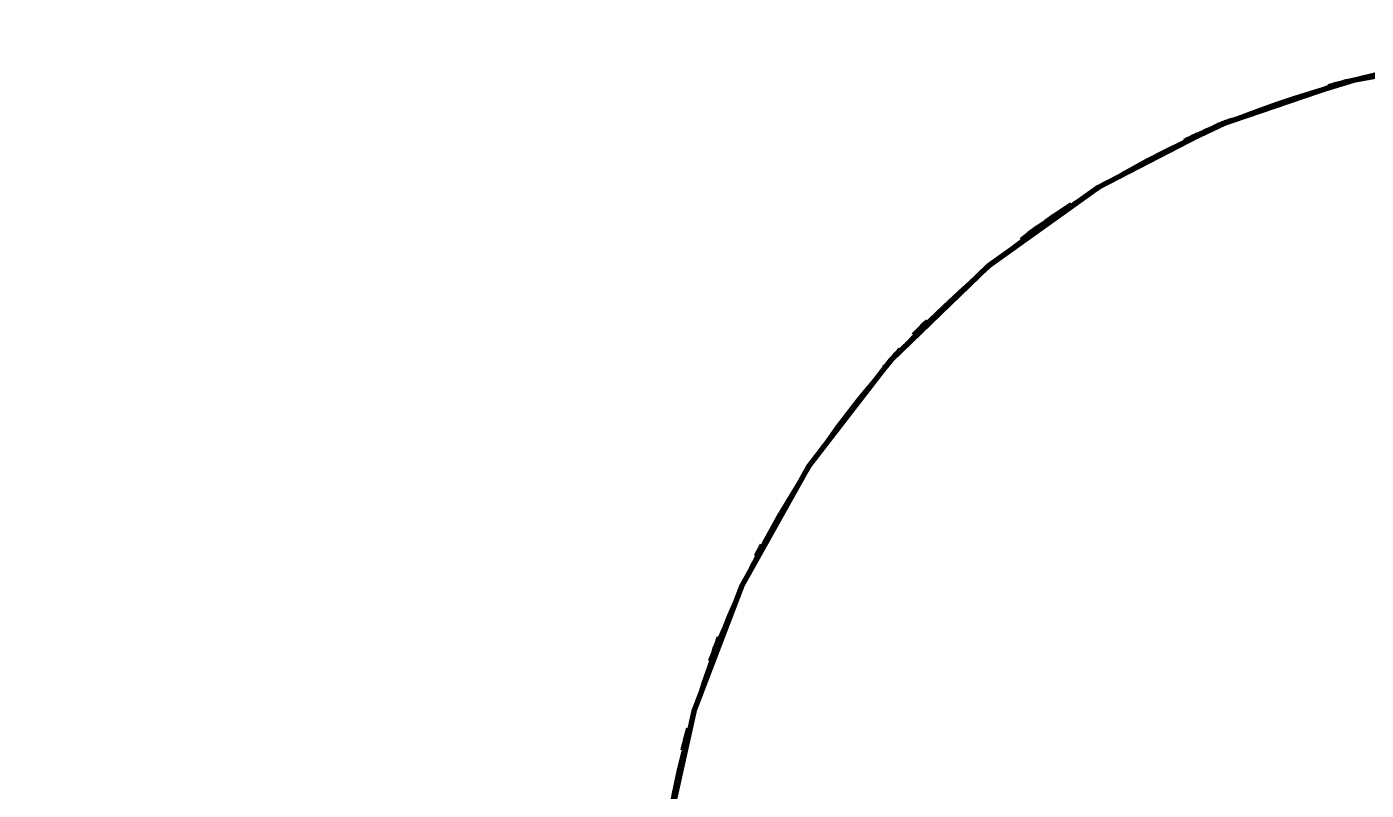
# Model space of a CAD drawing. Header units: millimetres. Extents: x 0 to 2208, y 0 to 420.
# Drawn here: x 80.838 to 81.851, y 177.277 to 177.854 of the extents above; entities that cross this region are included whole.
import ezdxf

# ---------------------------------------------------------------- set-up
doc = ezdxf.new("R2010")
doc.units = ezdxf.units.MM
doc.linetypes.add('IRAM-E-TRAZOS', pattern=[5, 4, -1])
for name, color, linetype, lineweight in [('01-VISIBLE', 7, 'CONTINUOUS', 70), ('02-OCULTA', 4, 'IRAM-E-TRAZOS', 35), ('04-COTA', 3, 'CONTINUOUS', 18)]:
    doc.layers.add(name, color=color, linetype=linetype, lineweight=lineweight)
doc.styles.add('ISO3098', font='isocpeur.ttf')
doc.dimstyles.new('FLAMA-IRAM', dxfattribs={"dimtxt": 3.5, "dimasz": 3.5, "dimexe": 2, "dimexo": 1.5, "dimgap": 1, "dimtad": 1, "dimdec": 1, "dimtxsty": 'ISO3098', "dimblk": 'IRAM_FLECHA', "dimblk1": 'IRAM_FLECHA', "dimblk2": 'IRAM_FLECHA', "dimcen": 2.5, "dimclrd": 256, "dimclre": 256, "dimclrt": 256, "dimazin": 3, "dimtfac": 1, "dimtmove": 0, "dimatfit": 3, "dimlwd": 18, "dimlwe": 18})

# ---------------------------------------------------------------- blocks, each defined once
blk = doc.blocks.new('IRAM_FLECHA')
blk.add_solid([(0, 0), (-1, 0.125), (-1, -0.125)])

msp = doc.modelspace()

# ---------------------------------------------------------------- linework, layer by layer
at = {"layer": '01-VISIBLE'}
for points in [[(81.9364, 177.8309), (81.8359, 177.8123), (81.7392, 177.7793), (81.6483, 177.7326), (81.5652, 177.6731), (81.4917, 177.6022), (81.4292, 177.5213), (81.3792, 177.4322), (81.3427, 177.3368), (81.3205, 177.237), (81.313, 177.1351)], [(82.0513, 177.834), (82.0139, 177.8351), (81.9765, 177.8341), (81.9391, 177.8312), (81.902, 177.8262), (81.8652, 177.8193), (81.8288, 177.8104)], [(81.8221, 177.8086), (81.8221, 177.8086), (81.8221, 177.8086), (81.8221, 177.8086), (81.8221, 177.8086), (81.8221, 177.8086), (81.8221, 177.8086)], [(81.8285, 177.8103), (81.8275, 177.8101), (81.8265, 177.8098), (81.8254, 177.8095), (81.8244, 177.8092), (81.8234, 177.8089), (81.8224, 177.8087)], [(81.7239, 177.7726), (81.7262, 177.7737), (81.7286, 177.7747), (81.731, 177.7758), (81.7333, 177.7768), (81.7357, 177.7778), (81.7381, 177.7788)], [(81.7381, 177.7788), (81.7385, 177.779), (81.7389, 177.7792), (81.7393, 177.7794), (81.7397, 177.7796), (81.7402, 177.7797), (81.7406, 177.7799)], [(81.7452, 177.7818), (81.7442, 177.7814), (81.7432, 177.781), (81.7422, 177.7806), (81.7412, 177.7802), (81.7402, 177.7797), (81.7392, 177.7793)], [(81.7406, 177.7799), (81.7409, 177.7801), (81.7412, 177.7802), (81.7415, 177.7803), (81.7418, 177.7804), (81.7422, 177.7806), (81.7425, 177.7807)], [(81.7425, 177.7807), (81.7427, 177.7808), (81.743, 177.7809), (81.7433, 177.781), (81.7436, 177.7812), (81.7438, 177.7813), (81.7441, 177.7814)], [(81.7441, 177.7814), (81.7448, 177.7817), (81.7454, 177.7819), (81.7461, 177.7822), (81.7468, 177.7825), (81.7475, 177.7828), (81.7481, 177.783)], [(81.7481, 177.783), (81.7484, 177.7831), (81.7486, 177.7832), (81.7489, 177.7833), (81.7491, 177.7834), (81.7494, 177.7835), (81.7496, 177.7836)], [(81.7502, 177.7839), (81.7502, 177.7839), (81.7502, 177.7839), (81.7502, 177.7839), (81.7502, 177.7839), (81.7502, 177.7839), (81.7502, 177.7839)], [(81.7136, 177.7678), (81.7153, 177.7686), (81.717, 177.7694), (81.7187, 177.7702), (81.7204, 177.771), (81.7221, 177.7718), (81.7238, 177.7726)], [(81.5903, 177.6931), (81.5965, 177.6977), (81.6027, 177.7023), (81.609, 177.7067), (81.6153, 177.7112), (81.6217, 177.7155), (81.6281, 177.7198)], [(81.6288, 177.7202), (81.6288, 177.7202), (81.6288, 177.7202), (81.6288, 177.7202), (81.6288, 177.7202), (81.6288, 177.7202), (81.6288, 177.7202)], [(81.6295, 177.7207), (81.6295, 177.7207), (81.6295, 177.7207), (81.6295, 177.7207), (81.6295, 177.7207), (81.6295, 177.7207), (81.6295, 177.7207)], [(81.509, 177.6209), (81.5108, 177.6227), (81.5126, 177.6246), (81.5143, 177.6264), (81.5161, 177.6282), (81.5179, 177.63), (81.5197, 177.6317)], [(81.5205, 177.6325), (81.5205, 177.6325), (81.5205, 177.6325), (81.5205, 177.6325), (81.5205, 177.6325), (81.5205, 177.6325), (81.5205, 177.6325)], [(81.5015, 177.613), (81.5015, 177.613), (81.5015, 177.613), (81.5015, 177.613), (81.5015, 177.613), (81.5015, 177.613), (81.5015, 177.613)], [(81.5018, 177.6133), (81.5018, 177.6133), (81.5018, 177.6133), (81.5018, 177.6133), (81.5018, 177.6133), (81.5018, 177.6133), (81.5018, 177.6133)], [(81.5022, 177.6137), (81.5022, 177.6137), (81.5022, 177.6137), (81.5022, 177.6137), (81.5022, 177.6137), (81.5022, 177.6137), (81.5022, 177.6137)], [(81.5026, 177.6141), (81.5026, 177.6141), (81.5026, 177.6141), (81.5026, 177.6141), (81.5026, 177.6141), (81.5026, 177.6141), (81.5026, 177.6141)], [(81.503, 177.6145), (81.503, 177.6145), (81.503, 177.6145), (81.503, 177.6145), (81.503, 177.6145), (81.503, 177.6145), (81.503, 177.6145)], [(81.5047, 177.6164), (81.5047, 177.6164), (81.5047, 177.6164), (81.5047, 177.6164), (81.5047, 177.6164), (81.5047, 177.6164), (81.5047, 177.6164)], [(81.505, 177.6167), (81.505, 177.6167), (81.505, 177.6167), (81.505, 177.6167), (81.505, 177.6167), (81.505, 177.6167), (81.505, 177.6167)], [(81.5053, 177.617), (81.5053, 177.617), (81.5053, 177.617), (81.5053, 177.617), (81.5053, 177.617), (81.5053, 177.617), (81.5053, 177.617)], [(81.5056, 177.6173), (81.5056, 177.6173), (81.5056, 177.6173), (81.5056, 177.6173), (81.5056, 177.6173), (81.5056, 177.6173), (81.5056, 177.6173)], [(81.5059, 177.6176), (81.5059, 177.6176), (81.5059, 177.6176), (81.5059, 177.6176), (81.5059, 177.6176), (81.5059, 177.6176), (81.5059, 177.6176)], [(81.5062, 177.6179), (81.5062, 177.6179), (81.5062, 177.6179), (81.5062, 177.6179), (81.5062, 177.6179), (81.5062, 177.6179), (81.5062, 177.6179)], [(81.5083, 177.6202), (81.5083, 177.6202), (81.5083, 177.6202), (81.5083, 177.6202), (81.5083, 177.6202), (81.5083, 177.6202), (81.5083, 177.6202)], [(81.5086, 177.6204), (81.5086, 177.6204), (81.5086, 177.6204), (81.5086, 177.6204), (81.5086, 177.6204), (81.5086, 177.6204), (81.5086, 177.6204)], [(81.5088, 177.6207), (81.5088, 177.6207), (81.5088, 177.6207), (81.5088, 177.6207), (81.5088, 177.6207), (81.5088, 177.6207), (81.5088, 177.6207)], [(81.4912, 177.6017), (81.4921, 177.6027), (81.493, 177.6037), (81.4939, 177.6047), (81.4949, 177.6058), (81.4958, 177.6068), (81.4967, 177.6078)], [(81.4969, 177.608), (81.4969, 177.608), (81.4969, 177.608), (81.4969, 177.608), (81.4969, 177.608), (81.4969, 177.608), (81.4969, 177.608)], [(81.4974, 177.6086), (81.4975, 177.6086), (81.4975, 177.6087), (81.4976, 177.6088), (81.4977, 177.6088), (81.4977, 177.6089), (81.4978, 177.609)], [(81.4979, 177.6091), (81.498, 177.6093), (81.4982, 177.6094), (81.4984, 177.6096), (81.4985, 177.6098), (81.4987, 177.6099), (81.4989, 177.6101)], [(81.4989, 177.6102), (81.4989, 177.6102), (81.4989, 177.6102), (81.4989, 177.6102), (81.4989, 177.6102), (81.4989, 177.6102), (81.4989, 177.6102)], [(81.5008, 177.6122), (81.5008, 177.6122), (81.5008, 177.6122), (81.5008, 177.6122), (81.5008, 177.6122), (81.5008, 177.6122), (81.5008, 177.6122)], [(81.5011, 177.6126), (81.5011, 177.6126), (81.5011, 177.6126), (81.5011, 177.6126), (81.5011, 177.6126), (81.5011, 177.6126), (81.5011, 177.6126)], [(81.484, 177.5936), (81.484, 177.5936), (81.484, 177.5936), (81.484, 177.5936), (81.484, 177.5936), (81.484, 177.5936), (81.484, 177.5936)], [(81.4843, 177.5939), (81.4843, 177.5939), (81.4843, 177.5939), (81.4843, 177.5939), (81.4843, 177.5939), (81.4843, 177.5939), (81.4843, 177.5939)], [(81.4849, 177.5945), (81.4849, 177.5945), (81.4849, 177.5945), (81.4849, 177.5945), (81.4849, 177.5945), (81.4849, 177.5945), (81.4849, 177.5945)], [(81.4852, 177.5949), (81.4852, 177.5949), (81.4852, 177.5949), (81.4852, 177.5949), (81.4852, 177.5949), (81.4852, 177.5949), (81.4852, 177.5949)], [(81.4858, 177.5956), (81.4858, 177.5956), (81.4858, 177.5956), (81.4858, 177.5956), (81.4858, 177.5956), (81.4858, 177.5956), (81.4858, 177.5956)], [(81.4862, 177.5961), (81.4862, 177.5961), (81.4862, 177.5961), (81.4862, 177.5961), (81.4862, 177.5961), (81.4862, 177.5961), (81.4862, 177.5961)], [(81.4869, 177.5969), (81.487, 177.597), (81.4871, 177.5971), (81.4872, 177.5972), (81.4872, 177.5972), (81.4873, 177.5973), (81.4874, 177.5974)], [(81.4881, 177.5982), (81.4881, 177.5982), (81.4881, 177.5982), (81.4881, 177.5982), (81.4881, 177.5982), (81.4881, 177.5982), (81.4881, 177.5982)], [(81.4884, 177.5985), (81.4884, 177.5985), (81.4884, 177.5985), (81.4884, 177.5985), (81.4884, 177.5985), (81.4884, 177.5985), (81.4884, 177.5985)], [(81.4886, 177.5988), (81.4886, 177.5988), (81.4886, 177.5988), (81.4886, 177.5988), (81.4886, 177.5988), (81.4886, 177.5988), (81.4886, 177.5988)], [(81.4889, 177.5991), (81.4889, 177.5991), (81.4889, 177.5991), (81.4889, 177.5991), (81.4889, 177.5991), (81.4889, 177.5991), (81.4889, 177.5991)], [(81.4891, 177.5994), (81.4891, 177.5994), (81.4891, 177.5994), (81.4891, 177.5994), (81.4891, 177.5994), (81.4891, 177.5994), (81.4891, 177.5994)], [(81.3929, 177.4599), (81.3931, 177.4603), (81.3934, 177.4608), (81.3936, 177.4612), (81.3938, 177.4617), (81.3941, 177.4621), (81.3943, 177.4626)], [(81.3946, 177.463), (81.3946, 177.463), (81.3946, 177.463), (81.3946, 177.463), (81.3946, 177.463), (81.3946, 177.463), (81.3946, 177.463)], [(81.3948, 177.4634), (81.3948, 177.4634), (81.3948, 177.4634), (81.3948, 177.4634), (81.3948, 177.4634), (81.3948, 177.4634), (81.3948, 177.4634)], [(81.395, 177.4638), (81.395, 177.4638), (81.395, 177.4638), (81.395, 177.4638), (81.395, 177.4638), (81.395, 177.4638), (81.395, 177.4638)], [(81.3897, 177.4537), (81.3897, 177.4537), (81.3897, 177.4537), (81.3897, 177.4537), (81.3897, 177.4537), (81.3897, 177.4537), (81.3897, 177.4537)], [(81.39, 177.4542), (81.39, 177.4542), (81.39, 177.4542), (81.39, 177.4542), (81.39, 177.4542), (81.39, 177.4542), (81.39, 177.4542)], [(81.3902, 177.4547), (81.3903, 177.4548), (81.3903, 177.4549), (81.3904, 177.455), (81.3904, 177.455), (81.3904, 177.4551), (81.3905, 177.4552)], [(81.3905, 177.4552), (81.3907, 177.4555), (81.3908, 177.4558), (81.391, 177.4562), (81.3911, 177.4565), (81.3913, 177.4568), (81.3914, 177.4571)], [(81.3914, 177.4571), (81.3915, 177.4571), (81.3915, 177.4572), (81.3916, 177.4573), (81.3916, 177.4574), (81.3916, 177.4574), (81.3917, 177.4575)], [(81.3917, 177.4576), (81.3919, 177.4579), (81.3921, 177.4583), (81.3923, 177.4587), (81.3925, 177.4591), (81.3927, 177.4595), (81.3929, 177.4599)], [(81.3834, 177.4411), (81.3834, 177.4411), (81.3834, 177.4411), (81.3834, 177.4411), (81.3834, 177.4411), (81.3834, 177.4411), (81.3834, 177.4411)], [(81.3562, 177.3772), (81.3572, 177.3798), (81.3582, 177.3824), (81.3591, 177.385), (81.3601, 177.3876), (81.3611, 177.3902), (81.3622, 177.3928)], [(81.3555, 177.3752), (81.3555, 177.3752), (81.3555, 177.3753), (81.3555, 177.3753), (81.3555, 177.3753), (81.3555, 177.3754), (81.3555, 177.3754)], [(81.3556, 177.3755), (81.3557, 177.3757), (81.3558, 177.376), (81.3558, 177.3762), (81.3559, 177.3765), (81.356, 177.3767), (81.3561, 177.377)], [(81.3459, 177.3472), (81.3459, 177.3472), (81.3459, 177.3472), (81.3459, 177.3472), (81.3459, 177.3472), (81.3459, 177.3472), (81.3459, 177.3472)], [(81.3461, 177.3477), (81.3461, 177.3477), (81.3461, 177.3477), (81.3461, 177.3477), (81.3461, 177.3477), (81.3461, 177.3477), (81.3461, 177.3477)], [(81.3462, 177.3482), (81.3462, 177.3482), (81.3462, 177.3482), (81.3462, 177.3482), (81.3462, 177.3482), (81.3462, 177.3482), (81.3462, 177.3482)], [(81.3464, 177.3486), (81.3464, 177.3486), (81.3464, 177.3486), (81.3464, 177.3486), (81.3464, 177.3486), (81.3464, 177.3486), (81.3464, 177.3486)], [(81.3465, 177.3491), (81.3465, 177.3491), (81.3465, 177.3491), (81.3465, 177.3491), (81.3465, 177.3491), (81.3465, 177.3491), (81.3465, 177.3491)], [(81.3467, 177.3496), (81.3467, 177.3496), (81.3467, 177.3496), (81.3467, 177.3496), (81.3467, 177.3496), (81.3467, 177.3496), (81.3467, 177.3496)], [(81.3345, 177.3074), (81.3352, 177.3101), (81.336, 177.3129), (81.3367, 177.3157), (81.3374, 177.3184), (81.3382, 177.3212), (81.339, 177.3239)]]:
    msp.add_lwpolyline(points, dxfattribs=at)
at = {"layer": '02-OCULTA'}
for points in [[(81.3132, 177.1508), (81.3231, 177.2533), (81.3479, 177.3532), (81.3871, 177.4485), (81.4398, 177.5369), (81.505, 177.6166), (81.5811, 177.686), (81.6666, 177.7434), (81.7596, 177.7876), (81.858, 177.8177), (81.9599, 177.8331)], [(81.7502, 177.7839), (81.7755, 177.7936), (81.8012, 177.8023), (81.8272, 177.81), (81.8535, 177.8167), (81.88, 177.8223), (81.9067, 177.827)], [(81.8221, 177.8086), (81.809, 177.8047), (81.7961, 177.8006), (81.7832, 177.7963), (81.7705, 177.7917), (81.7578, 177.7869), (81.7452, 177.7818)], [(81.8224, 177.8087), (81.8224, 177.8086), (81.8223, 177.8086), (81.8223, 177.8086), (81.8222, 177.8086), (81.8221, 177.8086), (81.8221, 177.8086)], [(81.8288, 177.8104), (81.8288, 177.8104), (81.8287, 177.8104), (81.8287, 177.8104), (81.8286, 177.8104), (81.8285, 177.8104), (81.8285, 177.8103)], [(81.7392, 177.7793), (81.6483, 177.7326), (81.5652, 177.6731), (81.4916, 177.6022), (81.4292, 177.5213), (81.3792, 177.4322), (81.3427, 177.3368), (81.3205, 177.237), (81.313, 177.1351)], [(81.7381, 177.7788), (81.7381, 177.7788), (81.7381, 177.7788), (81.7381, 177.7788), (81.7381, 177.7788), (81.7381, 177.7788), (81.7381, 177.7788)], [(81.7406, 177.7799), (81.7406, 177.7799), (81.7406, 177.7799), (81.7406, 177.7799), (81.7406, 177.7799), (81.7406, 177.7799), (81.7406, 177.7799)], [(81.7425, 177.7807), (81.7425, 177.7807), (81.7425, 177.7807), (81.7425, 177.7807), (81.7425, 177.7807), (81.7425, 177.7807), (81.7425, 177.7807)], [(81.7441, 177.7814), (81.7441, 177.7814), (81.7441, 177.7814), (81.7441, 177.7814), (81.7441, 177.7814), (81.7441, 177.7814), (81.7441, 177.7814)], [(81.7481, 177.783), (81.7481, 177.783), (81.7481, 177.783), (81.7481, 177.783), (81.7481, 177.783), (81.7481, 177.783), (81.7481, 177.783)], [(81.7496, 177.7836), (81.7497, 177.7837), (81.7498, 177.7837), (81.7499, 177.7838), (81.75, 177.7838), (81.7501, 177.7838), (81.7502, 177.7839)], [(81.6295, 177.7207), (81.6431, 177.7294), (81.6568, 177.7377), (81.6707, 177.7457), (81.6849, 177.7534), (81.6992, 177.7608), (81.7136, 177.7678)], [(81.7238, 177.7726), (81.7238, 177.7726), (81.7238, 177.7726), (81.7239, 177.7726), (81.7239, 177.7726), (81.7239, 177.7726), (81.7239, 177.7726)], [(81.6281, 177.7198), (81.6282, 177.7199), (81.6283, 177.7199), (81.6284, 177.72), (81.6286, 177.7201), (81.6287, 177.7202), (81.6288, 177.7202)], [(81.6288, 177.7202), (81.6289, 177.7203), (81.629, 177.7204), (81.6292, 177.7205), (81.6293, 177.7205), (81.6294, 177.7206), (81.6295, 177.7207)], [(81.5205, 177.6325), (81.5316, 177.6432), (81.5429, 177.6537), (81.5544, 177.664), (81.5662, 177.6739), (81.5781, 177.6836), (81.5903, 177.6931)], [(81.5197, 177.6317), (81.5198, 177.6319), (81.52, 177.632), (81.5201, 177.6321), (81.5202, 177.6323), (81.5204, 177.6324), (81.5205, 177.6325)], [(81.5011, 177.6126), (81.5012, 177.6126), (81.5012, 177.6127), (81.5013, 177.6128), (81.5014, 177.6128), (81.5014, 177.6129), (81.5015, 177.613)], [(81.5015, 177.613), (81.5015, 177.613), (81.5016, 177.6131), (81.5017, 177.6132), (81.5017, 177.6132), (81.5018, 177.6133), (81.5018, 177.6133)], [(81.5018, 177.6133), (81.5019, 177.6134), (81.502, 177.6135), (81.502, 177.6135), (81.5021, 177.6136), (81.5022, 177.6137), (81.5022, 177.6137)], [(81.5022, 177.6137), (81.5023, 177.6138), (81.5023, 177.6139), (81.5024, 177.6139), (81.5025, 177.614), (81.5025, 177.6141), (81.5026, 177.6141)], [(81.5026, 177.6141), (81.5026, 177.6142), (81.5027, 177.6143), (81.5028, 177.6143), (81.5028, 177.6144), (81.5029, 177.6145), (81.503, 177.6145)], [(81.503, 177.6145), (81.5032, 177.6148), (81.5035, 177.6151), (81.5038, 177.6155), (81.5041, 177.6158), (81.5044, 177.6161), (81.5047, 177.6164)], [(81.5047, 177.6164), (81.5048, 177.6164), (81.5048, 177.6165), (81.5049, 177.6165), (81.5049, 177.6166), (81.505, 177.6166), (81.505, 177.6167)], [(81.505, 177.6167), (81.5051, 177.6167), (81.5051, 177.6168), (81.5051, 177.6169), (81.5052, 177.6169), (81.5052, 177.617), (81.5053, 177.617)], [(81.5053, 177.617), (81.5053, 177.6171), (81.5054, 177.6171), (81.5054, 177.6172), (81.5055, 177.6172), (81.5055, 177.6173), (81.5056, 177.6173)], [(81.5056, 177.6173), (81.5056, 177.6174), (81.5057, 177.6174), (81.5057, 177.6175), (81.5058, 177.6175), (81.5058, 177.6176), (81.5059, 177.6176)], [(81.5059, 177.6176), (81.5059, 177.6177), (81.506, 177.6177), (81.506, 177.6178), (81.5061, 177.6178), (81.5061, 177.6179), (81.5062, 177.6179)], [(81.5062, 177.6179), (81.5065, 177.6183), (81.5069, 177.6187), (81.5073, 177.6191), (81.5076, 177.6194), (81.508, 177.6198), (81.5083, 177.6202)], [(81.5083, 177.6202), (81.5084, 177.6202), (81.5084, 177.6203), (81.5085, 177.6203), (81.5085, 177.6203), (81.5085, 177.6204), (81.5086, 177.6204)], [(81.5086, 177.6204), (81.5086, 177.6205), (81.5087, 177.6205), (81.5087, 177.6206), (81.5087, 177.6206), (81.5088, 177.6206), (81.5088, 177.6207)], [(81.5088, 177.6207), (81.5089, 177.6207), (81.5089, 177.6208), (81.5089, 177.6208), (81.509, 177.6208), (81.509, 177.6209), (81.509, 177.6209)], [(81.4967, 177.6078), (81.4968, 177.6079), (81.4968, 177.6079), (81.4968, 177.6079), (81.4969, 177.608), (81.4969, 177.608), (81.4969, 177.608)], [(81.4969, 177.608), (81.497, 177.6081), (81.4971, 177.6082), (81.4972, 177.6083), (81.4973, 177.6084), (81.4973, 177.6085), (81.4974, 177.6086)], [(81.4978, 177.609), (81.4978, 177.609), (81.4978, 177.609), (81.4978, 177.609), (81.4979, 177.609), (81.4979, 177.6091), (81.4979, 177.6091)], [(81.4989, 177.6102), (81.4992, 177.6105), (81.4995, 177.6109), (81.4998, 177.6112), (81.5001, 177.6115), (81.5004, 177.6118), (81.5008, 177.6122)], [(81.4989, 177.6101), (81.4989, 177.6101), (81.4989, 177.6101), (81.4989, 177.6102), (81.4989, 177.6102), (81.4989, 177.6102), (81.4989, 177.6102)], [(81.5008, 177.6122), (81.5008, 177.6122), (81.5009, 177.6123), (81.5009, 177.6124), (81.501, 177.6124), (81.5011, 177.6125), (81.5011, 177.6126)], [(81.395, 177.4638), (81.4078, 177.4868), (81.4214, 177.5093), (81.4359, 177.5312), (81.4511, 177.5526), (81.4672, 177.5734), (81.484, 177.5936)], [(81.484, 177.5936), (81.4841, 177.5936), (81.4841, 177.5937), (81.4842, 177.5937), (81.4842, 177.5938), (81.4843, 177.5938), (81.4843, 177.5939)], [(81.4843, 177.5939), (81.4844, 177.594), (81.4845, 177.5941), (81.4846, 177.5942), (81.4847, 177.5943), (81.4848, 177.5944), (81.4849, 177.5945)], [(81.4849, 177.5945), (81.4849, 177.5946), (81.485, 177.5947), (81.485, 177.5947), (81.4851, 177.5948), (81.4851, 177.5948), (81.4852, 177.5949)], [(81.4852, 177.5949), (81.4853, 177.595), (81.4854, 177.5951), (81.4855, 177.5953), (81.4856, 177.5954), (81.4857, 177.5955), (81.4858, 177.5956)], [(81.4858, 177.5956), (81.4859, 177.5957), (81.486, 177.5958), (81.486, 177.5958), (81.4861, 177.5959), (81.4861, 177.596), (81.4862, 177.5961)], [(81.4862, 177.5961), (81.4863, 177.5962), (81.4864, 177.5963), (81.4866, 177.5965), (81.4867, 177.5966), (81.4868, 177.5968), (81.4869, 177.5969)], [(81.4874, 177.5974), (81.4875, 177.5976), (81.4876, 177.5977), (81.4878, 177.5978), (81.4879, 177.598), (81.488, 177.5981), (81.4881, 177.5982)], [(81.4881, 177.5982), (81.4882, 177.5983), (81.4882, 177.5983), (81.4883, 177.5984), (81.4883, 177.5984), (81.4883, 177.5985), (81.4884, 177.5985)], [(81.4884, 177.5985), (81.4884, 177.5986), (81.4885, 177.5986), (81.4885, 177.5987), (81.4885, 177.5987), (81.4886, 177.5988), (81.4886, 177.5988)], [(81.4886, 177.5988), (81.4887, 177.5989), (81.4887, 177.5989), (81.4888, 177.599), (81.4888, 177.599), (81.4888, 177.5991), (81.4889, 177.5991)], [(81.4889, 177.5991), (81.4889, 177.5992), (81.489, 177.5992), (81.489, 177.5992), (81.4891, 177.5993), (81.4891, 177.5993), (81.4891, 177.5994)], [(81.4891, 177.5994), (81.4895, 177.5998), (81.4898, 177.6001), (81.4902, 177.6005), (81.4905, 177.6009), (81.4908, 177.6013), (81.4912, 177.6017)], [(81.3943, 177.4626), (81.3944, 177.4626), (81.3944, 177.4627), (81.3944, 177.4628), (81.3945, 177.4629), (81.3945, 177.463), (81.3946, 177.463)], [(81.3946, 177.463), (81.3946, 177.4631), (81.3946, 177.4632), (81.3947, 177.4632), (81.3947, 177.4633), (81.3948, 177.4634), (81.3948, 177.4634)], [(81.3948, 177.4634), (81.3948, 177.4635), (81.3949, 177.4636), (81.3949, 177.4636), (81.3949, 177.4637), (81.395, 177.4638), (81.395, 177.4638)], [(81.3834, 177.4411), (81.3845, 177.4432), (81.3855, 177.4453), (81.3866, 177.4474), (81.3876, 177.4495), (81.3887, 177.4516), (81.3897, 177.4537)], [(81.3897, 177.4537), (81.3898, 177.4538), (81.3898, 177.4539), (81.3899, 177.454), (81.3899, 177.4541), (81.3899, 177.4541), (81.39, 177.4542)], [(81.39, 177.4542), (81.39, 177.4543), (81.3901, 177.4544), (81.3901, 177.4545), (81.3902, 177.4546), (81.3902, 177.4546), (81.3902, 177.4547)], [(81.3905, 177.4552), (81.3905, 177.4552), (81.3905, 177.4552), (81.3905, 177.4552), (81.3905, 177.4552), (81.3905, 177.4552), (81.3905, 177.4552)], [(81.3914, 177.4571), (81.3914, 177.4571), (81.3914, 177.4571), (81.3914, 177.4571), (81.3914, 177.4571), (81.3914, 177.4571), (81.3914, 177.4571)], [(81.3917, 177.4575), (81.3917, 177.4575), (81.3917, 177.4575), (81.3917, 177.4575), (81.3917, 177.4575), (81.3917, 177.4575), (81.3917, 177.4576)], [(81.3929, 177.4599), (81.3929, 177.4599), (81.3929, 177.4599), (81.3929, 177.4599), (81.3929, 177.4599), (81.3929, 177.4599), (81.3929, 177.4599)], [(81.3622, 177.3928), (81.3655, 177.401), (81.3689, 177.4091), (81.3723, 177.4172), (81.3759, 177.4252), (81.3796, 177.4332), (81.3834, 177.4411)], [(81.3467, 177.3496), (81.3481, 177.3538), (81.3495, 177.3581), (81.3509, 177.3624), (81.3524, 177.3667), (81.3539, 177.3709), (81.3555, 177.3752)], [(81.3555, 177.3754), (81.3556, 177.3754), (81.3556, 177.3754), (81.3556, 177.3755), (81.3556, 177.3755), (81.3556, 177.3755), (81.3556, 177.3755)], [(81.3561, 177.377), (81.3561, 177.377), (81.3562, 177.3771), (81.3562, 177.3771), (81.3562, 177.3771), (81.3562, 177.3772), (81.3562, 177.3772)], [(81.339, 177.3239), (81.3401, 177.3278), (81.3412, 177.3317), (81.3423, 177.3356), (81.3435, 177.3395), (81.3447, 177.3434), (81.3459, 177.3472)], [(81.3459, 177.3472), (81.3459, 177.3473), (81.346, 177.3474), (81.346, 177.3475), (81.346, 177.3475), (81.346, 177.3476), (81.3461, 177.3477)], [(81.3461, 177.3477), (81.3461, 177.3478), (81.3461, 177.3478), (81.3461, 177.3479), (81.3462, 177.348), (81.3462, 177.3481), (81.3462, 177.3482)], [(81.3462, 177.3482), (81.3462, 177.3482), (81.3463, 177.3483), (81.3463, 177.3484), (81.3463, 177.3485), (81.3463, 177.3485), (81.3464, 177.3486)], [(81.3464, 177.3486), (81.3464, 177.3487), (81.3464, 177.3488), (81.3464, 177.3489), (81.3465, 177.3489), (81.3465, 177.349), (81.3465, 177.3491)], [(81.3465, 177.3491), (81.3465, 177.3492), (81.3466, 177.3492), (81.3466, 177.3493), (81.3466, 177.3494), (81.3466, 177.3495), (81.3467, 177.3496)], [(81.3168, 177.2083), (81.3188, 177.2249), (81.3211, 177.2416), (81.3239, 177.2581), (81.327, 177.2746), (81.3306, 177.291), (81.3345, 177.3074)]]:
    msp.add_lwpolyline(points, dxfattribs=at)

# ---------------------------------------------------------------- dimensions: what is measured, and where the dimension line sits
at = {"layer": '04-COTA'}
msp.add_linear_dim(base=(67.813, 123.3351), p1=(86.013, 123.3351), p2=(102.013, 233.1503), angle=90, dimstyle='FLAMA-IRAM', override={"dimlfac": 5}, dxfattribs=at).render()

doc.saveas('drawing.dxf')
